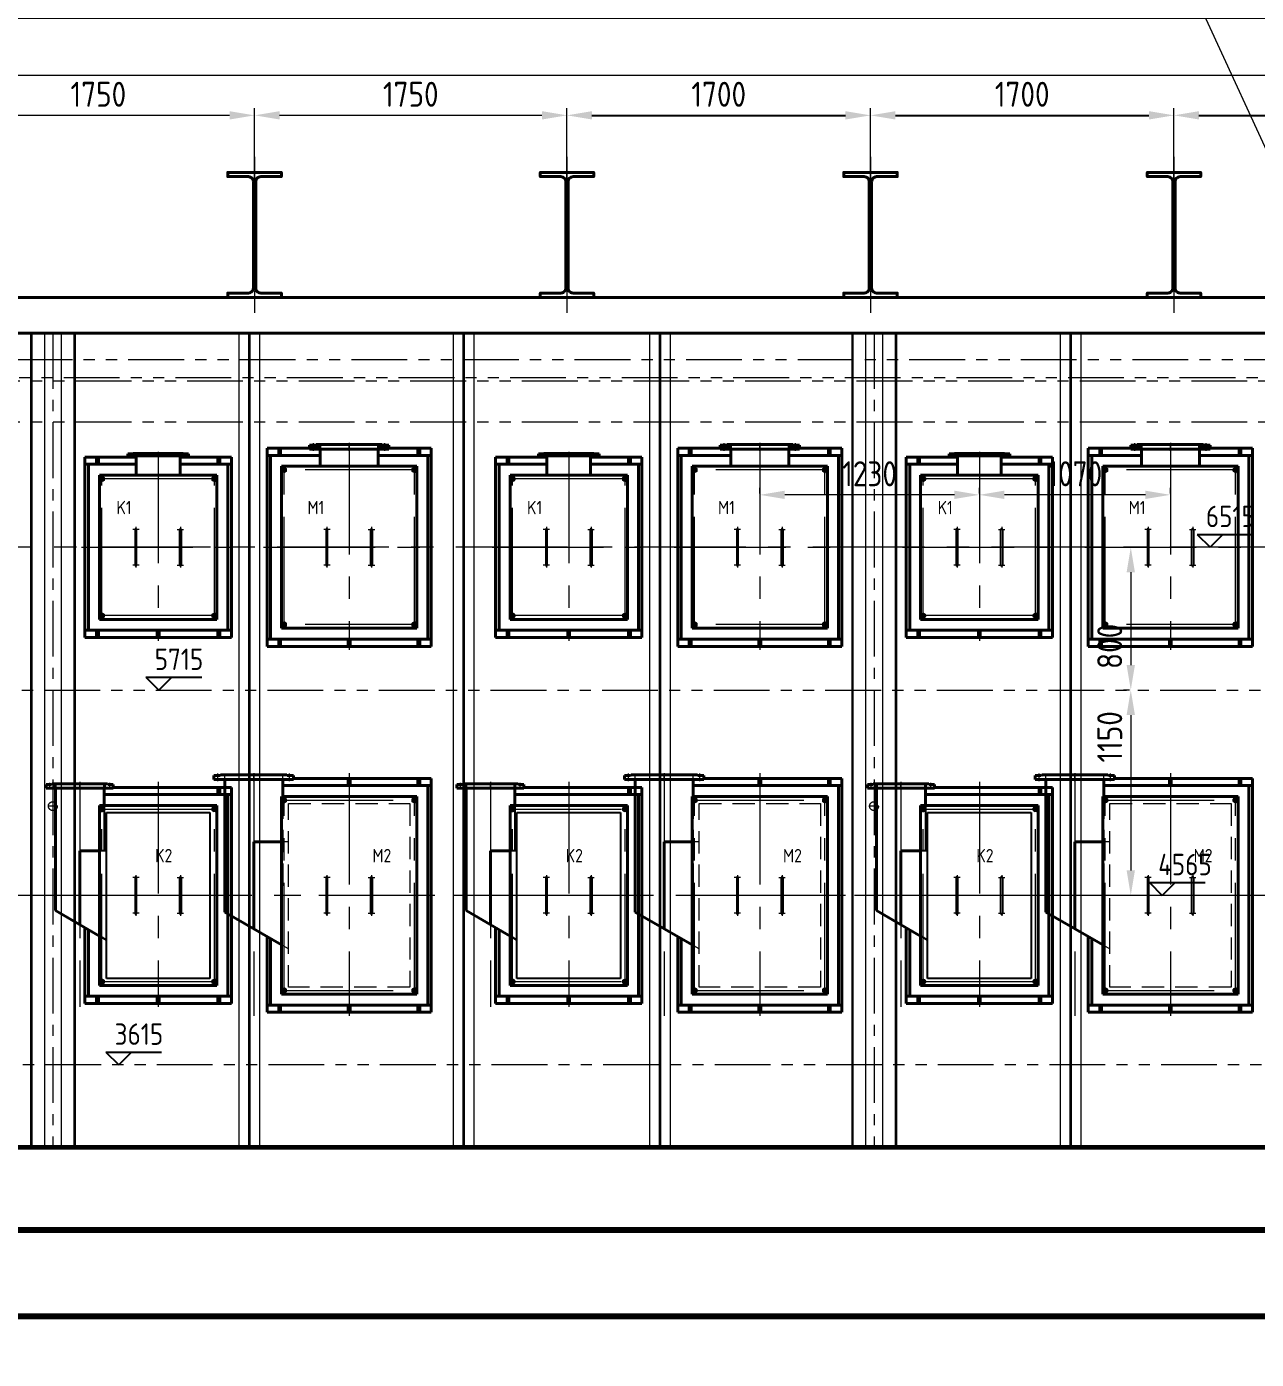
# Model space of a CAD drawing. Header units: millimetres. Extents: x 52110 to 400893, y -153728 to 31997.
# Drawn here: x 181498 to 188386, y -146930 to -139464 of the extents above; entities that cross this region are included whole.
import ezdxf

# ---------------------------------------------------------------- set-up
doc = ezdxf.new("R2010")
doc.units = ezdxf.units.MM
doc.header["$LTSCALE"] = 500
for name, pattern in [('CENTER', [2, 1.25, -0.25, 0.25, -0.25]), ('DASHED2', [0.375, 0.25, -0.125]), ('DASHEDX2', [38.1, 25.4, -12.7]), ('PHANTOM2', [1.25, 0.625, -0.125, 0.125, -0.125, 0.125, -0.125])]:
    doc.linetypes.add(name, pattern=pattern)
for name, color, linetype, lineweight in [('2D', 4, 'PHANTOM2', 20), ('BIAOZHU', 3, 'Continuous', 25), ('POU', 4, 'Continuous', 20), ('SHI', 7, 'Continuous', 40), ('SW', 8, 'Continuous', 20), ('WEN', 3, 'Continuous', 20), ('XU', 6, 'DASHED2', 20), ('ZHONG', 1, 'CENTER', 20), ('虚线', 3, 'DASHEDX2', 25)]:
    doc.layers.add(name, color=color, linetype=linetype, lineweight=lineweight)
doc.styles.add('GB', font='gbenor.shx', dxfattribs={"bigfont": 'gbcbig.shx'})
doc.dimstyles.new('ISO-25$0', dxfattribs={"dimscale": 40, "dimtxt": 3.5, "dimasz": 3.5, "dimexe": 1, "dimexo": 0.2, "dimgap": 1.2, "dimtad": 1, "dimtoh": 1, "dimdec": 1, "dimzin": 9, "dimdsep": 46, "dimtxsty": 'GB', "dimcen": 0, "dimclrd": 3, "dimclre": 3, "dimclrt": 256, "dimadec": 0, "dimazin": 2, "dimtfac": 1, "dimtdec": 1, "dimtix": 1, "dimtmove": 0, "dimatfit": 3, "dimldrblk": 'DOTSMALL', "dimfxl": 0, "dimlwd": -1, "dimlwe": 20, "dimarcsym": 0})
pattern_1 = [(45, (-1333.1662, -1494.125), (-2.245064, 2.245064), [])]
pattern_2 = [(45, (-4144.3455, -3566.1863), (-2.245064, 2.245064), [])]

# ---------------------------------------------------------------- blocks, each defined once
blk = doc.blocks.new('*D366')
at = {"layer": 'BIAOZHU', "color": 3, "linetype": 'ByBlock', "lineweight": 20}
for p, q in [((187924.5, -140385.3), (187924.5, -139921.3)), ((189624.5, -140535.3), (189624.5, -139921.3))]:
    blk.add_line(p, q, dxfattribs=at)
at = {"layer": 'BIAOZHU', "color": 3, "linetype": 'ByBlock'}
blk.add_line((188064.5, -139961.3), (189484.5, -139961.3), dxfattribs=at)
at = {"layer": 'BIAOZHU', "color": 3}
for points in [[(188064.5, -139938), (188064.5, -139984.6), (187924.5, -139961.3)], [(189484.5, -139938), (189484.5, -139984.6), (189624.5, -139961.3)]]:
    blk.add_solid(points, dxfattribs=at)
at = {"layer": 'Defpoints', "color": 0}
for p in [(189624.5, -139961.3), (187924.5, -140393.3), (189624.5, -140543.3)]:
    blk.add_point(p, dxfattribs=at)
at = {"layer": 'BIAOZHU', "insert": (188774.5, -139843.3), "char_height": 140, "attachment_point": 5, "style": 'GB'}
blk.add_mtext('1700', dxfattribs=at)
blk = doc.blocks.new('_DotSmall')
at = {"color": 0, "linetype": 'ByBlock', "const_width": 0.5}
blk.add_lwpolyline([(-0.0625, 0, 1), (0.0625, 0, 1)], format="xyb", close=True, dxfattribs=at)
blk = doc.blocks.new('dl')
at = {"layer": 'SHI'}
blk.add_lwpolyline([(168935.8, 74025.5), (169085.8, 74025.5), (169085.8, 74049.5), (168970.3, 74049.5, -0.414214), (168942.3, 74077.5), (168942.3, 74673.5, -0.414214), (168970.3, 74701.5), (169085.8, 74701.5), (169085.8, 74725.5), (168935.8, 74725.5), (168785.8, 74725.5), (168785.8, 74701.5), (168901.3, 74701.5, -0.414214), (168929.3, 74673.5), (168929.3, 74077.5, -0.414214), (168901.3, 74049.5), (168785.8, 74049.5), (168785.8, 74025.5)], format="xyb", close=True, dxfattribs=at)
at = {"layer": 'ZHONG'}
blk.add_line((168935.8, 74813), (168935.8, 73934.6), dxfattribs=at)
blk = doc.blocks.new('*D370')
at = {"layer": 'BIAOZHU', "color": 3, "linetype": 'ByBlock', "lineweight": 20}
for p, q in [((186224.5, -140385.3), (186224.5, -139921.3)), ((187924.5, -140535.3), (187924.5, -139921.3))]:
    blk.add_line(p, q, dxfattribs=at)
at = {"layer": 'BIAOZHU', "color": 3, "linetype": 'ByBlock'}
blk.add_line((186364.5, -139961.3), (187784.5, -139961.3), dxfattribs=at)
at = {"layer": 'BIAOZHU', "color": 3}
for points in [[(186364.5, -139938), (186364.5, -139984.6), (186224.5, -139961.3)], [(187784.5, -139938), (187784.5, -139984.6), (187924.5, -139961.3)]]:
    blk.add_solid(points, dxfattribs=at)
at = {"layer": 'Defpoints', "color": 0}
for p in [(187924.5, -139961.3), (186224.5, -140393.3), (187924.5, -140543.3)]:
    blk.add_point(p, dxfattribs=at)
at = {"layer": 'BIAOZHU', "insert": (187074.5, -139843.3), "char_height": 140, "attachment_point": 5, "style": 'GB'}
blk.add_mtext('1700', dxfattribs=at)
blk = doc.blocks.new('*D371')
at = {"layer": 'BIAOZHU', "color": 3, "linetype": 'ByBlock', "lineweight": 20}
for p, q in [((184524.5, -140385.3), (184524.5, -139921.3)), ((186224.5, -140535.3), (186224.5, -139921.3))]:
    blk.add_line(p, q, dxfattribs=at)
at = {"layer": 'BIAOZHU', "color": 3, "linetype": 'ByBlock'}
blk.add_line((184664.5, -139961.3), (186084.5, -139961.3), dxfattribs=at)
at = {"layer": 'BIAOZHU', "color": 3}
for points in [[(184664.5, -139938), (184664.5, -139984.6), (184524.5, -139961.3)], [(186084.5, -139938), (186084.5, -139984.6), (186224.5, -139961.3)]]:
    blk.add_solid(points, dxfattribs=at)
at = {"layer": 'Defpoints', "color": 0}
for p in [(186224.5, -139961.3), (184524.5, -140393.3), (186224.5, -140543.3)]:
    blk.add_point(p, dxfattribs=at)
at = {"layer": 'BIAOZHU', "insert": (185374.5, -139843.3), "char_height": 140, "attachment_point": 5, "style": 'GB'}
blk.add_mtext('1700', dxfattribs=at)
blk = doc.blocks.new('*D372')
at = {"layer": 'Defpoints', "color": 0}
for p in [(182774.5, -139961.3), (182774.5, -140480.8), (184524.5, -140480.8)]:
    blk.add_point(p, dxfattribs=at)
at = {"layer": 'WEN', "color": 3, "linetype": 'ByBlock', "lineweight": 20}
for p, q in [((182774.5, -140472.8), (182774.5, -139921.3)), ((184524.5, -140472.8), (184524.5, -139921.3))]:
    blk.add_line(p, q, dxfattribs=at)
at = {"layer": 'WEN', "color": 3, "linetype": 'ByBlock'}
blk.add_line((184384.5, -139961.3), (182914.5, -139961.3), dxfattribs=at)
at = {"layer": 'WEN', "color": 3}
for points in [[(182914.5, -139938), (182914.5, -139984.6), (182774.5, -139961.3)], [(184384.5, -139938), (184384.5, -139984.6), (184524.5, -139961.3)]]:
    blk.add_solid(points, dxfattribs=at)
at = {"layer": 'WEN', "insert": (183649.5, -139843.3), "char_height": 140, "attachment_point": 5, "style": 'GB'}
blk.add_mtext('1750', dxfattribs=at)
blk = doc.blocks.new('*D373')
at = {"layer": 'Defpoints', "color": 0}
for p in [(181024.5, -139961.3), (181024.5, -140480.8), (182774.5, -140480.8)]:
    blk.add_point(p, dxfattribs=at)
at = {"layer": 'WEN', "color": 3, "linetype": 'ByBlock', "lineweight": 20}
for p, q in [((181024.5, -140472.8), (181024.5, -139921.3)), ((182774.5, -140472.8), (182774.5, -139921.3))]:
    blk.add_line(p, q, dxfattribs=at)
at = {"layer": 'WEN', "color": 3, "linetype": 'ByBlock'}
blk.add_line((182634.5, -139961.3), (181164.5, -139961.3), dxfattribs=at)
at = {"layer": 'WEN', "color": 3}
for points in [[(181164.5, -139938), (181164.5, -139984.6), (181024.5, -139961.3)], [(182634.5, -139938), (182634.5, -139984.6), (182774.5, -139961.3)]]:
    blk.add_solid(points, dxfattribs=at)
at = {"layer": 'WEN', "insert": (181899.5, -139843.3), "char_height": 140, "attachment_point": 5, "style": 'GB'}
blk.add_mtext('1750', dxfattribs=at)
blk = doc.blocks.new('*D381')
at = {"layer": 'Defpoints', "color": 0}
for p in [(189879.5, -139416.5), (189879.5, -139970), (168399.5, -141430.8)]:
    blk.add_point(p, dxfattribs=at)
at = {"layer": 'WEN', "color": 3, "linetype": 'ByBlock', "lineweight": 20}
for p, q in [((168399.5, -141422.8), (168399.5, -139376.5)), ((189879.5, -139962), (189879.5, -139376.5))]:
    blk.add_line(p, q, dxfattribs=at)
at = {"layer": 'WEN', "color": 3, "linetype": 'ByBlock'}
blk.add_line((168539.5, -139416.5), (189739.5, -139416.5), dxfattribs=at)
at = {"layer": 'WEN', "color": 3}
for points in [[(168539.5, -139393.2), (168539.5, -139439.9), (168399.5, -139416.5)], [(189739.5, -139393.2), (189739.5, -139439.9), (189879.5, -139416.5)]]:
    blk.add_solid(points, dxfattribs=at)
at = {"layer": 'WEN', "insert": (179139.5, -139293.9), "char_height": 140, "attachment_point": 5, "style": 'GB'}
blk.add_mtext('21480（砌体尺寸）', dxfattribs=at)
blk = doc.blocks.new('*D383')
at = {"layer": 'Defpoints', "color": 0}
for p in [(189124.5, -139735.6), (189124.5, -139735.6), (169044.5, -140045.6)]:
    blk.add_point(p, dxfattribs=at)
at = {"layer": 'WEN', "color": 3, "linetype": 'ByBlock', "lineweight": 20}
for p, q in [((169044.5, -140037.6), (169044.5, -139695.6)), ((189124.5, -139727.6), (189124.5, -139695.6))]:
    blk.add_line(p, q, dxfattribs=at)
at = {"layer": 'WEN', "color": 3, "linetype": 'ByBlock'}
blk.add_line((169184.5, -139735.6), (188984.5, -139735.6), dxfattribs=at)
at = {"layer": 'WEN', "color": 3}
for points in [[(169184.5, -139712.3), (169184.5, -139759), (169044.5, -139735.6)], [(188984.5, -139712.3), (188984.5, -139759), (189124.5, -139735.6)]]:
    blk.add_solid(points, dxfattribs=at)
at = {"layer": 'WEN', "insert": (179084.5, -139610.7), "char_height": 140, "attachment_point": 5, "style": 'GB'}
blk.add_mtext('20080(炉子有效长度）', dxfattribs=at)
blk = doc.blocks.new('正标高')
at = {"layer": 'BIAOZHU'}
for p, q in [((-2.4, 2.4), (8, 2.4)), ((-2.4, 2.4), (0, 0)), ((2.4, 2.4), (0, 0))]:
    blk.add_line(p, q, dxfattribs=at)
at = {"layer": 'BIAOZHU', "style": 'GB'}
blk.add_attdef('1000', (-0.7624, 3.76), '', height=4, dxfattribs=at)
at = {"layer": 'BIAOZHU', "style": 'GB', "flags": 10}
blk.add_attdef('+', (-3.12, 3.76), '', height=4, dxfattribs=at)
blk = doc.blocks.new('A$C7B3D596B')
at = {"layer": 'WEN'}
for p, q in [((0, 4556), (0, 0)), ((0, 4556), (116, 4556)), ((54, 4556), (54, 0)), ((62, 4556), (62, 0)), ((116, 4556), (116, 0)), ((0, 0), (116, 0))]:
    blk.add_line(p, q, dxfattribs=at)
at = {"layer": 'ZHONG', "color": 1}
blk.add_line((58, 4556), (58, 0), dxfattribs=at)
blk = doc.blocks.new('A$C2D085787')
at = {"layer": 'SHI'}
for p, q in [((-196.5, 1224.9), (-196.5, 1245.9)), ((-167, 1245.9), (-196.5, 1245.9)), ((178.5, 1224.9), (-196.5, 1224.9)), ((-164, 1248.9), (-167, 1245.9)), ((146, 1248.9), (-164, 1248.9)), ((-146.5, 1224.9), (-146.5, 1248.9)), ((-145.5, 1224.9), (-145.5, 538.8)), ((127.5, 1224.9), (127.5, 1127.9)), ((128.5, 1224.9), (128.5, 1248.9)), ((146, 1248.9), (149, 1245.9)), ((178.5, 1245.9), (149, 1245.9)), ((178.5, 1224.9), (178.5, 1245.9)), ((178.5, 1228.9), (430, 1228.9)), ((430, 1228.9), (840, 1228.9)), ((765, 1228.9), (765, 1188.9)), ((765, 1228.9), (775, 1228.9)), ((765, 1198.9), (775, 1198.9)), ((775, 1228.9), (775, 1188.9)), ((840, 18.9), (840, 1228.9)), ((101, 1127.9), (101, 119.9)), ((101, 1127.9), (759, 1127.9)), ((430, 1188.9), (127.5, 1188.9)), ((840, 1188.9), (430, 1188.9)), ((759, 1127.9), (759, 119.9)), ((820, 58.9), (820, 1188.9)), ((101, 873.9), (-9, 873.9)), ((-9, 873.9), (-9, 459.9)), ((101, 396.4), (-145.5, 538.8)), ((20, 18.9), (20, 443.2)), ((40, 58.9), (40, 431.7)), ((101, 119.9), (759, 119.9)), ((840, 58.9), (20, 58.9)), ((20, 18.9), (840, 18.9)), ((85, 18.9), (85, 58.9)), ((95, 48.9), (85, 48.9)), ((95, 18.9), (85, 18.9)), ((95, 18.9), (95, 58.9)), ((425, 18.9), (425, 58.9)), ((425, 48.9), (435, 48.9)), ((425, 18.9), (435, 18.9)), ((435, 18.9), (435, 58.9)), ((765, 18.9), (765, 58.9)), ((765, 48.9), (775, 48.9)), ((765, 18.9), (775, 18.9)), ((775, 18.9), (775, 58.9))]:
    blk.add_line(p, q, dxfattribs=at)
for points in [[(106, 1112.1), (115, 1117.3), (124, 1112.1), (124, 1101.7), (115, 1096.5), (106, 1101.7)], [(106, 135.7), (115, 130.5), (124, 135.7), (124, 146.1), (115, 151.3), (106, 146.1)], [(754, 135.7), (745, 130.5), (736, 135.7), (736, 146.1), (745, 151.3), (754, 146.1)]]:
    blk.add_lwpolyline(points, close=True, dxfattribs=at)
for points in [[(745, 1117.3), (736, 1112.1), (736, 1101.7), (745, 1096.5)], [(745, 1117.3), (754, 1112.1), (754, 1101.7), (745, 1096.5)]]:
    blk.add_lwpolyline(points, dxfattribs=at)
for centre in [(115, 1106.9), (745, 1106.9), (115, 140.9), (745, 140.9)]:
    blk.add_circle(centre, 9, dxfattribs=at)
at = {"layer": 'SW'}
for p, q in [((299, 723.9), (299, 523.9)), ((311, 523.9), (311, 723.9)), ((549, 523.9), (549, 723.9)), ((561, 723.9), (561, 523.9))]:
    blk.add_line(p, q, dxfattribs=at)
for centre, start, end in [((305, 723.9), 0, 180), ((555, 723.9), 0, 180), ((305, 523.9), 180, 0), ((555, 523.9), 180, 0)]:
    blk.add_arc(centre, 6, start, end, dxfattribs=at)
at = {"layer": 'ZHONG'}
for p, q in [((-176.5, 1218.5), (-176.5, 1255.1)), ((-9, 1259.3), (-9, 0)), ((-9, 1218.5), (-9, 1255.1)), ((158.5, 1218.5), (158.5, 1255.1)), ((430, 1259.3), (430, 0)), ((115, 119.9), (115, 1127.9)), ((115, 1091.7), (115, 1127.4)), ((745, 119.9), (745, 1127.9)), ((745, 1091.7), (745, 1127.4)), ((101, 1106.9), (745, 1106.9)), ((322.8, 723.9), (287.2, 723.9)), ((305, 737.9), (305, 510)), ((537.2, 723.9), (572.8, 723.9)), ((555, 737.9), (555, 510)), ((428.6, 623.9), (-145.5, 623.9)), ((860, 623.9), (14.7, 623.9)), ((322.8, 523.9), (287.2, 523.9)), ((537.2, 523.9), (572.8, 523.9)), ((115, 156.2), (115, 120.4)), ((745, 156.2), (745, 120.4)), ((101, 140.9), (745, 140.9))]:
    blk.add_line(p, q, dxfattribs=at)
at = {"layer": '虚线'}
for p, q in [((127.5, 1122.8), (127.5, 873.9)), ((140, 873.9), (104.7, 873.9)), ((140, 373.9), (106.5, 393.3))]:
    blk.add_line(p, q, dxfattribs=at)
blk.add_lwpolyline([(140, 158.9), (140, 1088.9), (720, 1088.9), (720, 158.9)], close=True, dxfattribs=at)
at = {"layer": 'BIAOZHU', "style": 'GB'}
blk.add_text('K2', height=75, dxfattribs=at).set_placement((413.1, 809))
blk = doc.blocks.new('A$C16F912A5')
at = {"layer": 'SHI'}
for p, q in [((-277.5, 1322.9), (-277.5, 1345.9)), ((-243.5, 1345.9), (-277.5, 1345.9)), ((-240.5, 1348.9), (-243.5, 1345.9)), ((130.5, 1348.9), (-240.5, 1348.9)), ((130.5, 1348.9), (133.5, 1345.9)), ((167.5, 1345.9), (133.5, 1345.9)), ((167.5, 1322.9), (167.5, 1345.9)), ((167.5, 1322.9), (-277.5, 1322.9)), ((-217.5, 1322.9), (-217.5, 580.3)), ((107.5, 1322.9), (107.5, 1227.9)), ((480, 1288.9), (107.5, 1288.9)), ((167.5, 1328.9), (480, 1328.9)), ((475, 1328.9), (475, 1288.9)), ((475, 1328.9), (485, 1328.9)), ((475, 1298.9), (485, 1298.9)), ((480, 1328.9), (940, 1328.9)), ((940, 1288.9), (480, 1288.9)), ((485, 1328.9), (485, 1288.9)), ((865, 1328.9), (865, 1288.9)), ((865, 1328.9), (875, 1328.9)), ((865, 1298.9), (875, 1298.9)), ((875, 1328.9), (875, 1288.9)), ((920, 58.9), (920, 1288.9)), ((940, 18.9), (940, 1328.9)), ((101, 1227.9), (101, 119.9)), ((101, 1227.9), (859, 1227.9)), ((859, 1227.9), (859, 119.9)), ((107.5, 973.9), (-55, 973.9)), ((-55, 973.9), (-55, 486.5)), ((101, 396.4), (-217.5, 580.3)), ((20, 18.9), (20, 443.2)), ((40, 58.9), (40, 431.7)), ((101, 119.9), (859, 119.9)), ((940, 58.9), (20, 58.9)), ((20, 18.9), (940, 18.9)), ((85, 18.9), (85, 58.9)), ((95, 48.9), (85, 48.9)), ((95, 18.9), (85, 18.9)), ((95, 18.9), (95, 58.9)), ((475, 18.9), (475, 58.9)), ((475, 48.9), (485, 48.9)), ((475, 18.9), (485, 18.9)), ((485, 18.9), (485, 58.9)), ((865, 18.9), (865, 58.9)), ((865, 48.9), (875, 48.9)), ((865, 18.9), (875, 18.9)), ((875, 18.9), (875, 58.9))]:
    blk.add_line(p, q, dxfattribs=at)
for points in [[(106, 1212.1), (115, 1217.3), (124, 1212.1), (124, 1201.7), (115, 1196.5), (106, 1201.7)], [(106, 135.7), (115, 130.5), (124, 135.7), (124, 146.1), (115, 151.3), (106, 146.1)], [(854, 135.7), (845, 130.5), (836, 135.7), (836, 146.1), (845, 151.3), (854, 146.1)]]:
    blk.add_lwpolyline(points, close=True, dxfattribs=at)
for points in [[(845, 1217.3), (836, 1212.1), (836, 1201.7), (845, 1196.5)], [(845, 1217.3), (854, 1212.1), (854, 1201.7), (845, 1196.5)]]:
    blk.add_lwpolyline(points, dxfattribs=at)
for centre in [(115, 1206.9), (845, 1206.9), (115, 140.9), (845, 140.9)]:
    blk.add_circle(centre, 9, dxfattribs=at)
at = {"layer": 'SW'}
for p, q in [((349, 773.9), (349, 573.9)), ((361, 573.9), (361, 773.9)), ((599, 573.9), (599, 773.9)), ((611, 773.9), (611, 573.9))]:
    blk.add_line(p, q, dxfattribs=at)
for centre, start, end in [((355, 773.9), 0, 180), ((605, 773.9), 0, 180), ((355, 573.9), 180, 0), ((605, 573.9), 180, 0)]:
    blk.add_arc(centre, 6, start, end, dxfattribs=at)
at = {"layer": 'XU'}
for p, q in [((107.5, 1227.9), (107.5, 673.9)), ((140, 973.9), (109.8, 973.9)), ((140, 373.9), (109.9, 391.3))]:
    blk.add_line(p, q, dxfattribs=at)
blk.add_lwpolyline([(140, 158.9), (140, 1188.9), (820, 1188.9), (820, 158.9)], close=True, dxfattribs=at)
at = {"layer": 'ZHONG'}
for p, q in [((-255, 1314.4), (-255, 1356.4)), ((-217.5, 1314.4), (-217.5, 1356.4)), ((-55, 1359.3), (-55, 0)), ((-55, 1314.4), (-55, 1356.4)), ((107.5, 1314.4), (107.5, 1356.4)), ((145, 1314.4), (145, 1356.4)), ((480, 1359.3), (480, 0)), ((101, 1206.9), (845, 1206.9)), ((115, 119.9), (115, 1227.9)), ((115, 1191.7), (115, 1227.4)), ((845, 119.9), (845, 1227.9)), ((845, 1191.7), (845, 1227.4)), ((372.8, 773.9), (337.2, 773.9)), ((355, 787.9), (355, 560)), ((587.2, 773.9), (622.8, 773.9)), ((605, 787.9), (605, 560)), ((960, 673.9), (14.7, 673.9)), ((372.8, 573.9), (337.2, 573.9)), ((587.2, 573.9), (622.8, 573.9)), ((115, 156.2), (115, 120.4)), ((845, 156.2), (845, 120.4)), ((101, 140.9), (845, 140.9))]:
    blk.add_line(p, q, dxfattribs=at)
at = {"layer": 'BIAOZHU', "style": 'GB'}
blk.add_text('M2', height=75, dxfattribs=at).set_placement((610.1, 859))
blk = doc.blocks.new('A$C704930C1')
at = {"layer": 'POU'}
h = blk.add_hatch(dxfattribs=at)
h.set_pattern_fill('ANSI31', color=256, style=0)
h.set_pattern_definition(pattern_1)
h.paths.add_polyline_path([(8.5, 15.2), (0, 15.2), (0, 5.2), (8.5, 5.2)])
h.paths.add_polyline_path([(46.5, 5.2), (46.5, 17.2), (30, 17.2), (28, 15.2), (26.5, 15.2), (26.5, 5.2)])
h = blk.add_hatch(dxfattribs=at)
h.set_pattern_fill('ANSI31', color=256, style=0)
h.set_pattern_definition(pattern_1)
h.paths.add_polyline_path([(313.5, 15.2), (312, 15.2), (310, 17.2), (293.5, 17.2), (293.5, 5.2), (313.5, 5.2)])
h.paths.add_polyline_path([(340, 15.2), (331.5, 15.2), (331.5, 5.2), (340, 5.2)])
at = {"layer": 'SHI'}
for p, q in [((0, 15.2), (28, 15.2)), ((0, 5.2), (0, 15.2)), ((0, 5.2), (340, 5.2)), ((8.5, 5.2), (8.5, 15.2)), ((26.5, 5.2), (26.5, 15.2)), ((30, 17.2), (28, 15.2)), ((30, 17.2), (310, 17.2)), ((46.5, 5.2), (46.5, 17.2)), ((293.5, 5.2), (293.5, 17.2)), ((310, 17.2), (312, 15.2)), ((312, 15.2), (340, 15.2)), ((313.5, 5.2), (313.5, 15.2)), ((331.5, 5.2), (331.5, 15.2)), ((340, 5.2), (340, 15.2))]:
    blk.add_line(p, q, dxfattribs=at)
at = {"layer": 'ZHONG'}
for p, q in [((17.5, 0), (17.5, 21.1)), ((170, 0), (170, 21.1)), ((322.5, 0), (322.5, 21.1))]:
    blk.add_line(p, q, dxfattribs=at)
blk = doc.blocks.new('A$C7B05743A')
at = {"layer": 'SHI'}
for p, q in [((307.5, 1028.9), (20, 1028.9)), ((20, 18.9), (20, 1028.9)), ((20, 988.9), (307.5, 988.9)), ((40, 58.9), (40, 988.9)), ((85, 1028.9), (85, 988.9)), ((95, 1028.9), (85, 1028.9)), ((95, 998.9), (85, 998.9)), ((95, 1028.9), (95, 988.9)), ((307.5, 927.9), (307.5, 1036.9)), ((552.5, 927.9), (552.5, 1036.9)), ((840, 1028.9), (552.5, 1028.9)), ((552.5, 988.9), (840, 988.9)), ((765, 1028.9), (775, 1028.9)), ((765, 1028.9), (765, 988.9)), ((765, 998.9), (775, 998.9)), ((775, 1028.9), (775, 988.9)), ((820, 58.9), (820, 988.9)), ((840, 18.9), (840, 1028.9)), ((759, 927.9), (101, 927.9)), ((101, 927.9), (101, 119.9)), ((759, 927.9), (759, 119.9)), ((759, 119.9), (101, 119.9)), ((20, 58.9), (840, 58.9)), ((840, 18.9), (20, 18.9)), ((85, 18.9), (85, 58.9)), ((95, 48.9), (85, 48.9)), ((95, 18.9), (85, 18.9)), ((95, 18.9), (95, 58.9)), ((425, 18.9), (425, 58.9)), ((435, 48.9), (425, 48.9)), ((435, 18.9), (425, 18.9)), ((435, 18.9), (435, 58.9)), ((765, 18.9), (765, 58.9)), ((765, 48.9), (775, 48.9)), ((765, 18.9), (775, 18.9)), ((775, 18.9), (775, 58.9))]:
    blk.add_line(p, q, dxfattribs=at)
for points in [[(115, 917.3), (106, 912.1), (106, 901.7), (115, 896.5)], [(115, 917.3), (124, 912.1), (124, 901.7), (115, 896.5)]]:
    blk.add_lwpolyline(points, dxfattribs=at)
for points in [[(754, 912.1), (745, 917.3), (736, 912.1), (736, 901.7), (745, 896.5), (754, 901.7)], [(106, 135.7), (115, 130.5), (124, 135.7), (124, 146.1), (115, 151.3), (106, 146.1)], [(754, 135.7), (745, 130.5), (736, 135.7), (736, 146.1), (745, 151.3), (754, 146.1)]]:
    blk.add_lwpolyline(points, close=True, dxfattribs=at)
for centre in [(115, 906.9), (745, 906.9), (115, 140.9), (745, 140.9)]:
    blk.add_circle(centre, 9, dxfattribs=at)
at = {"layer": 'SW'}
for p, q in [((299, 623.9), (299, 423.9)), ((311, 423.9), (311, 623.9)), ((549, 423.9), (549, 623.9)), ((561, 623.9), (561, 423.9))]:
    blk.add_line(p, q, dxfattribs=at)
for centre, start, end in [((305, 623.9), 0, 180), ((555, 623.9), 0, 180), ((305, 423.9), 180, 0), ((555, 423.9), 180, 0)]:
    blk.add_arc(centre, 6, start, end, dxfattribs=at)
at = {"layer": 'ZHONG'}
for p, q in [((430, 1059.3), (430, 0)), ((115, 119.9), (115, 927.9)), ((115, 891.7), (115, 927.4)), ((759, 906.9), (115, 906.9)), ((745, 119.9), (745, 927.9)), ((745, 891.7), (745, 927.4)), ((322.8, 623.9), (287.2, 623.9)), ((305, 637.9), (305, 410)), ((537.2, 623.9), (572.8, 623.9)), ((555, 637.9), (555, 410)), ((0, 523.9), (845.3, 523.9)), ((322.8, 423.9), (287.2, 423.9)), ((537.2, 423.9), (572.8, 423.9)), ((115, 156.2), (115, 120.4)), ((745, 156.2), (745, 120.4)), ((759, 140.9), (115, 140.9))]:
    blk.add_line(p, q, dxfattribs=at)
at = {"layer": 'WEN'}
blk.add_blockref('A$C704930C1', (260, 1031.7), dxfattribs=at)
at = {"layer": 'BIAOZHU', "style": 'GB'}
blk.add_text('K1', height=75, dxfattribs=at).set_placement((196.2, 709))
blk = doc.blocks.new('A$C688D03D0')
at = {"layer": 'POU'}
h = blk.add_hatch(dxfattribs=at)
h.set_pattern_fill('ANSI31', color=256, style=0)
h.set_pattern_definition(pattern_2)
h.paths.add_polyline_path([(58.5, 34.5), (37, 34.5), (34, 31.5), (33.5, 31.5), (33.5, 8.5), (58.5, 8.5)])
h.paths.add_polyline_path([(0, 8.5), (11.5, 8.5), (11.5, 31.5), (0, 31.5)])
h = blk.add_hatch(dxfattribs=at)
h.set_pattern_fill('ANSI31', color=256, style=0)
h.set_pattern_definition(pattern_2)
h.paths.add_polyline_path([(433.5, 8.5), (445, 8.5), (445, 31.5), (433.5, 31.5)])
h.paths.add_polyline_path([(411.5, 8.5), (411.5, 31.5), (411, 31.5), (408, 34.5), (386.5, 34.5), (386.5, 8.5)])
at = {"layer": 'SHI'}
for p, q in [((0, 31.5), (34, 31.5)), ((0, 8.5), (0, 31.5)), ((0, 8.5), (445, 8.5)), ((11.5, 8.5), (11.5, 31.5)), ((33.5, 8.5), (33.5, 31.5)), ((37, 34.5), (34, 31.5)), ((37, 34.5), (408, 34.5)), ((58.5, 8.5), (58.5, 34.5)), ((386.5, 8.5), (386.5, 34.5)), ((408, 34.5), (411, 31.5)), ((411, 31.5), (445, 31.5)), ((411.5, 8.5), (411.5, 31.5)), ((433.5, 8.5), (433.5, 31.5)), ((445, 8.5), (445, 31.5))]:
    blk.add_line(p, q, dxfattribs=at)
at = {"layer": 'ZHONG'}
for p, q in [((22.5, 0), (22.5, 42)), ((222.5, 0), (222.5, 42)), ((422.5, 0), (422.5, 42))]:
    blk.add_line(p, q, dxfattribs=at)
blk = doc.blocks.new('A$C7C540FFD')
at = {"layer": 'SHI'}
for p, q in [((257.5, 1128.9), (20, 1128.9)), ((20, 18.9), (20, 1128.9)), ((85, 1128.9), (85, 1088.9)), ((95, 1128.9), (85, 1128.9)), ((95, 1128.9), (95, 1088.9)), ((282.5, 1122.9), (677.5, 1122.9)), ((317.5, 1122.9), (317.5, 1027.9)), ((642.5, 1122.9), (642.5, 1027.9)), ((940, 1128.9), (702.5, 1128.9)), ((865, 1128.9), (875, 1128.9)), ((865, 1128.9), (865, 1088.9)), ((875, 1128.9), (875, 1088.9)), ((940, 18.9), (940, 1128.9)), ((20, 1088.9), (317.5, 1088.9)), ((40, 58.9), (40, 1088.9)), ((95, 1098.9), (85, 1098.9)), ((642.5, 1088.9), (940, 1088.9)), ((865, 1098.9), (875, 1098.9)), ((920, 58.9), (920, 1088.9)), ((859, 1027.9), (101, 1027.9)), ((101, 1027.9), (101, 119.9)), ((859, 1027.9), (859, 119.9)), ((859, 119.9), (101, 119.9)), ((20, 58.9), (940, 58.9)), ((940, 18.9), (20, 18.9)), ((85, 18.9), (85, 58.9)), ((95, 48.9), (85, 48.9)), ((95, 18.9), (85, 18.9)), ((95, 18.9), (95, 58.9)), ((475, 18.9), (475, 58.9)), ((485, 48.9), (475, 48.9)), ((485, 18.9), (475, 18.9)), ((485, 18.9), (485, 58.9)), ((865, 18.9), (865, 58.9)), ((865, 48.9), (875, 48.9)), ((865, 18.9), (875, 18.9)), ((875, 18.9), (875, 58.9))]:
    blk.add_line(p, q, dxfattribs=at)
for points in [[(115, 1017.3), (106, 1012.1), (106, 1001.7), (115, 996.5)], [(115, 1017.3), (124, 1012.1), (124, 1001.7), (115, 996.5)]]:
    blk.add_lwpolyline(points, dxfattribs=at)
for points in [[(854, 1012.1), (845, 1017.3), (836, 1012.1), (836, 1001.7), (845, 996.5), (854, 1001.7)], [(106, 135.7), (115, 130.5), (124, 135.7), (124, 146.1), (115, 151.3), (106, 146.1)], [(854, 135.7), (845, 130.5), (836, 135.7), (836, 146.1), (845, 151.3), (854, 146.1)]]:
    blk.add_lwpolyline(points, close=True, dxfattribs=at)
for centre in [(115, 1006.9), (845, 1006.9), (115, 140.9), (845, 140.9)]:
    blk.add_circle(centre, 9, dxfattribs=at)
at = {"layer": 'SW'}
for p, q in [((349, 673.9), (349, 473.9)), ((361, 473.9), (361, 673.9)), ((599, 473.9), (599, 673.9)), ((611, 673.9), (611, 473.9))]:
    blk.add_line(p, q, dxfattribs=at)
for centre, start, end in [((355, 673.9), 0, 180), ((605, 673.9), 0, 180), ((355, 473.9), 180, 0), ((605, 473.9), 180, 0)]:
    blk.add_arc(centre, 6, start, end, dxfattribs=at)
at = {"layer": 'ZHONG'}
for p, q in [((480, 1159.3), (480, 0)), ((115, 119.9), (115, 1027.9)), ((115, 991.7), (115, 1027.4)), ((859, 1006.9), (115, 1006.9)), ((845, 119.9), (845, 1027.9)), ((845, 991.7), (845, 1027.4)), ((372.8, 673.9), (337.2, 673.9)), ((355, 687.9), (355, 460)), ((587.2, 673.9), (622.8, 673.9)), ((605, 687.9), (605, 460)), ((0, 573.9), (945.3, 573.9)), ((372.8, 473.9), (337.2, 473.9)), ((587.2, 473.9), (622.8, 473.9)), ((115, 156.2), (115, 120.4)), ((845, 156.2), (845, 120.4)), ((859, 140.9), (115, 140.9))]:
    blk.add_line(p, q, dxfattribs=at)
at = {"layer": 'WEN'}
blk.add_blockref('A$C688D03D0', (257.5, 1114.4), dxfattribs=at)
at = {"layer": 'BIAOZHU', "style": 'GB'}
blk.add_text('M1', height=75, dxfattribs=at).set_placement((246.2, 759))
blk = doc.blocks.new('*D954')
at = {"layer": 'Defpoints', "color": 0}
for p in [(187682.7, -142380.8), (187682.7, -143180.8), (187682.7, -143180.8)]:
    blk.add_point(p, dxfattribs=at)
at = {"layer": 'WEN', "color": 3, "linetype": 'ByBlock', "lineweight": 20}
for p, q in [((187674.7, -142380.8), (187642.7, -142380.8)), ((187674.7, -143180.8), (187642.7, -143180.8))]:
    blk.add_line(p, q, dxfattribs=at)
at = {"layer": 'WEN', "color": 3, "linetype": 'ByBlock'}
blk.add_line((187682.7, -142520.8), (187682.7, -143040.8), dxfattribs=at)
at = {"layer": 'WEN', "color": 3}
for points in [[(187659.3, -142520.8), (187706, -142520.8), (187682.7, -142380.8)], [(187659.3, -143040.8), (187706, -143040.8), (187682.7, -143180.8)]]:
    blk.add_solid(points, dxfattribs=at)
at = {"layer": 'WEN', "insert": (187564.7, -142935.8), "char_height": 140, "attachment_point": 5, "rotation": 90, "style": 'GB'}
blk.add_mtext('800', dxfattribs=at)
blk = doc.blocks.new('*D955')
at = {"layer": 'Defpoints', "color": 0}
for p in [(187682.7, -143180.8), (187682.7, -144330.8), (187682.7, -144330.8)]:
    blk.add_point(p, dxfattribs=at)
at = {"layer": 'WEN', "color": 3, "linetype": 'ByBlock', "lineweight": 20}
for p, q in [((187674.7, -143180.8), (187642.7, -143180.8)), ((187674.7, -144330.8), (187642.7, -144330.8))]:
    blk.add_line(p, q, dxfattribs=at)
at = {"layer": 'WEN', "color": 3, "linetype": 'ByBlock'}
blk.add_line((187682.7, -143320.8), (187682.7, -144190.8), dxfattribs=at)
at = {"layer": 'WEN', "color": 3}
for points in [[(187659.3, -143320.8), (187706, -143320.8), (187682.7, -143180.8)], [(187659.3, -144190.8), (187706, -144190.8), (187682.7, -144330.8)]]:
    blk.add_solid(points, dxfattribs=at)
at = {"layer": 'WEN', "insert": (187564.7, -143442.7), "char_height": 140, "attachment_point": 5, "rotation": 90, "style": 'GB'}
blk.add_mtext('1150', dxfattribs=at)
blk = doc.blocks.new('A$C56D21C55')
at = {"layer": 'WEN'}
for p, q in [((0.000092, 4556), (0.000092, 0)), ((0.000092, 4556), (250.000092, 4556)), ((7.000092, 4556), (7.000092, 0)), ((78.000092, 4556), (78.000092, 0)), ((172.000092, 4556), (172.000092, 0)), ((243.000092, 4556), (243.000092, 0)), ((250.000092, 4556), (250.000092, 0)), ((0.000092, 0), (250.000092, 0))]:
    blk.add_line(p, q, dxfattribs=at)
at = {"layer": 'ZHONG', "color": 1, "ltscale": 0.5}
blk.add_line((125.000092, 4556), (125.000092, 0), dxfattribs=at)
blk = doc.blocks.new('A$C13DA2ECF')
at = {"layer": 'WEN'}
for p, q in [((0.000092, 4556), (0.000092, 0)), ((0.000092, 4556), (250.000092, 4556)), ((7.000092, 4556), (7.000092, 0)), ((78.000092, 4556), (78.000092, 0)), ((172.000092, 4556), (172.000092, 0)), ((243.000092, 4556), (243.000092, 0)), ((250.000092, 4556), (250.000092, 0)), ((0.000092, 0), (250.000092, 0))]:
    blk.add_line(p, q, dxfattribs=at)
at = {"layer": 'ZHONG', "color": 1, "ltscale": 0.5}
blk.add_line((125.000092, 4556), (125.000092, 0), dxfattribs=at)
blk = doc.blocks.new('*D1351')
at = {"layer": 'Defpoints', "color": 0}
for p in [(186834.5, -142087.1), (186834.5, -142087.1), (187904.5, -142087.1)]:
    blk.add_point(p, dxfattribs=at)
at = {"layer": 'WEN', "color": 3, "linetype": 'ByBlock', "lineweight": 20}
for p, q in [((186834.5, -142079.1), (186834.5, -142047.1)), ((187904.5, -142079.1), (187904.5, -142047.1))]:
    blk.add_line(p, q, dxfattribs=at)
at = {"layer": 'WEN', "color": 3}
blk.add_line((187764.5, -142087.1), (186974.5, -142087.1), dxfattribs=at)
for points in [[(186974.5, -142063.8), (186974.5, -142110.4), (186834.5, -142087.1)], [(187764.5, -142063.8), (187764.5, -142110.4), (187904.5, -142087.1)]]:
    blk.add_solid(points, dxfattribs=at)
at = {"layer": 'WEN', "insert": (187369.5, -141969.1), "char_height": 140, "attachment_point": 5, "style": 'GB'}
blk.add_mtext('1070', dxfattribs=at)
blk = doc.blocks.new('*D1352')
at = {"layer": 'Defpoints', "color": 0}
for p in [(185604.5, -142087.1), (185604.5, -142087.1), (186834.5, -142087.1)]:
    blk.add_point(p, dxfattribs=at)
at = {"layer": 'WEN', "color": 3, "linetype": 'ByBlock', "lineweight": 20}
for p, q in [((185604.5, -142079.1), (185604.5, -142047.1)), ((186834.5, -142079.1), (186834.5, -142047.1))]:
    blk.add_line(p, q, dxfattribs=at)
at = {"layer": 'WEN', "color": 3}
blk.add_line((186694.5, -142087.1), (185744.5, -142087.1), dxfattribs=at)
for points in [[(185744.5, -142063.8), (185744.5, -142110.4), (185604.5, -142087.1)], [(186694.5, -142063.8), (186694.5, -142110.4), (186834.5, -142087.1)]]:
    blk.add_solid(points, dxfattribs=at)
at = {"layer": 'WEN', "insert": (186219.5, -141969.1), "char_height": 140, "attachment_point": 5, "style": 'GB'}
blk.add_mtext('1230', dxfattribs=at)

msp = doc.modelspace()

# ---------------------------------------------------------------- linework, layer by layer
at = {"layer": '2D'}
for p, q in [((189879.50201, -141330.81033), (168689.50201, -141330.81033)), ((189518.50201, -141430.81033), (168393.50201, -141430.81033)), ((189584.50201, -141450.81033), (168689.50201, -141450.81033)), ((189584.50201, -141680.81033), (168689.50201, -141680.81033)), ((169096.50201, -143180.80368), (189124.4444, -143180.80368)), ((189414.50201, -145280.81033), (168863.50201, -145280.81033))]:
    msp.add_line(p, q, dxfattribs=at)
at = {"layer": 'SHI', "linetype": 'Continuous'}
for p, q in [((168143.50201, -140980.81033), (190208.50201, -140980.81033)), ((168143.50201, -141180.81033), (190208.50201, -141180.81033))]:
    msp.add_line(p, q, dxfattribs=at)
at = {"layer": 'SHI'}
for p, q in [((168143.50201, -145746.81731), (190624.70537, -145746.81731)), ((168399.5022, -145736.81033), (189884.50201, -145736.81033)), ((182314.50201, -145736.81033), (182314.50201, -145746.81731)), ((166294.50201, -146196.81731), (190774.50201, -146196.81731)), ((168665.91112, -146212.81731), (190774.50201, -146212.81731)), ((181555.50222, -146196.81731), (183981.50222, -146196.81731)), ((181555.50222, -146212.81731), (183981.50222, -146212.81731)), ((184317.50201, -146196.81731), (187633.50201, -146196.81731)), ((184317.50201, -146212.81731), (187633.50201, -146212.81731)), ((168272.59131, -146680.81731), (190774.50201, -146680.81731)), ((168260.36414, -146696.81731), (190774.50201, -146696.81731))]:
    msp.add_line(p, q, dxfattribs=at)
at = {"layer": 'WEN'}
for p, q in [((161021.21724, -80327.36544), (194661.21724, -153727.79607)), ((187286.50201, -141180.81033), (187286.50201, -145736.81033)), ((187340.50201, -141180.81033), (187340.50201, -145736.81033)), ((187348.50201, -141180.81033), (187348.50201, -145736.81033)), ((187402.50201, -141180.81033), (187402.50201, -145736.81033))]:
    msp.add_line(p, q, dxfattribs=at)
at = {"layer": 'XU'}
for centre in [(181644.50201, -143830.80368), (186244.50201, -143830.80368)]:
    msp.add_circle(centre, 25, dxfattribs=at)
at = {"layer": 'ZHONG', "color": 1}
for p, q in [((187344.50201, -141180.81033), (187344.50201, -145736.81033)), ((188526.85352, -142380.80368), (164734.12963, -142380.80368)), ((188759.82214, -144330.80368), (167077.98169, -144330.80368))]:
    msp.add_line(p, q, dxfattribs=at)
at = {"layer": 'ZHONG', "linetype": 'CENTER'}
for p, q in [((181672.00201, -143830.80368), (181617.00201, -143830.80368)), ((181644.50201, -143803.30368), (181644.50201, -143858.30368)), ((186272.00201, -143830.80368), (186217.00201, -143830.80368)), ((186244.50201, -143803.30368), (186244.50201, -143858.30368))]:
    msp.add_line(p, q, dxfattribs=at)

# ---------------------------------------------------------------- block references
at = {"layer": 'SHI'}
for p in [(13838.73611, -215006.27679), (15588.73611, -215006.27679), (17288.73611, -215006.27679), (18988.73611, -215006.27679)]:
    msp.add_blockref('dl', p, dxfattribs=at)
ref = msp.add_blockref('正标高', (188126.46985, -142380.80368), dxfattribs=dict(at, xscale=30, yscale=30, zscale=30))
ref.add_attrib('1000', '6515', (188103.59785, -142268.00368), dxfattribs={"layer": 'BIAOZHU', "height": 120, "style": 'GB'})
ref = msp.add_blockref('正标高', (182238.20994, -143180.80368), dxfattribs=dict(at, xscale=30, yscale=30, zscale=30))
ref.add_attrib('1000', '5715', (182215.33794, -143068.00368), dxfattribs={"layer": 'BIAOZHU', "height": 120, "style": 'GB'})
ref = msp.add_blockref('正标高', (187858.85275, -144330.80368), dxfattribs=dict(at, xscale=30, yscale=30, zscale=30))
ref.add_attrib('1000', '4565', (187835.98075, -144218.00368), dxfattribs={"layer": 'BIAOZHU', "height": 120, "style": 'GB'})
ref = msp.add_blockref('正标高', (182013.99784, -145280.81033), dxfattribs=dict(at, xscale=30, yscale=30, zscale=30))
ref.add_attrib('1000', '3615', (181991.12584, -145168.01033), dxfattribs={"layer": 'BIAOZHU', "height": 120, "style": 'GB'})
at = {"layer": 'WEN'}
for name, p in [('A$C13DA2ECF', (181519.50192, -145736.81033)), ('A$C7B3D596B', (182686.50221, -145736.81029)), ('A$C7B3D596B', (183886.50221, -145736.81029)), ('A$C7B3D596B', (184986.50221, -145736.81029)), ('A$C56D21C55', (186119.50192, -145736.81033)), ('A$C7C540FFD', (182824.50531, -142954.72477)), ('A$C7C540FFD', (185124.50531, -142954.72477)), ('A$C7C540FFD', (187424.50531, -142954.72477)), ('A$C7B05743A', (181804.50569, -142904.72468)), ('A$C7B05743A', (184104.50569, -142904.72468)), ('A$C7B05743A', (186404.50569, -142904.72468)), ('A$C2D085787', (181804.50549, -144954.72477)), ('A$C16F912A5', (182824.50511, -145004.72472)), ('A$C2D085787', (184104.50549, -144954.72477)), ('A$C16F912A5', (185124.50511, -145004.72472)), ('A$C2D085787', (186404.50549, -144954.72477)), ('A$C16F912A5', (187424.50511, -145004.72472))]:
    msp.add_blockref(name, p, dxfattribs=at)

# ---------------------------------------------------------------- dimensions: what is measured, and where the dimension line sits
at = {"layer": 'BIAOZHU'}
for base, p1, p2, picture, middle in [((186224.50201, -139961.31624), (184524.50201, -140393.31966), (186224.50201, -140543.31966), '*D371', (185374.50201, -139843.31624)), ((187924.50201, -139961.31624), (186224.50201, -140393.31966), (187924.50201, -140543.31966), '*D370', (187074.50201, -139843.31624)), ((189624.50201, -139961.31624), (187924.50201, -140393.31966), (189624.50201, -140543.31966), '*D366', (188774.50201, -139843.31624))]:
    dim = msp.add_linear_dim(base=base, p1=p1, p2=p2, dimstyle='ISO-25$0', override={"dimtmove": 1, "dimatfit": 0, "dimfxl": 1.25}, dxfattribs=at)
    dim.commit()
    dim.dimension.update_dxf_attribs({"geometry": picture, "text_midpoint": middle})
at = {"layer": 'WEN'}
for base, p1, p2, text, picture, middle in [((189879.50201, -139416.52192), (168399.50201, -141430.81033), (189879.50201, -139969.99959), '<>（砌体尺寸）', '*D381', (179139.50201, -139293.88957)), ((189124.50201, -139735.63211), (169044.50201, -140045.6324), (189124.50201, -139735.63211), '<>(炉子有效长度）', '*D383', (179084.50201, -139610.68358))]:
    dim = msp.add_linear_dim(base=base, p1=p1, p2=p2, text=text, dimstyle='ISO-25$0', override={"dimatfit": 0, "dimfxl": 1.8}, dxfattribs=at)
    dim.commit()
    dim.dimension.update_dxf_attribs({"geometry": picture, "text_midpoint": middle})
for base, p1, p2, override, picture, middle in [((181024.50201, -139961.31624), (182774.50201, -140480.81033), (181024.50201, -140480.81033), {"dimatfit": 0, "dimfxl": 1.8}, '*D373', (181899.50201, -139843.31624)), ((182774.50201, -139961.31624), (184524.50201, -140480.81033), (182774.50201, -140480.81033), {"dimatfit": 0, "dimfxl": 1.8}, '*D372', (183649.50201, -139843.31624)), ((185604.50541, -142087.09008), (186834.50541, -142087.09008), (185604.50541, -142087.09008), {"dimtmove": 1, "dimatfit": 0, "dimfxl": 1.25}, '*D1352', (186219.50541, -141969.09008)), ((186834.50541, -142087.09008), (187904.50541, -142087.09008), (186834.50541, -142087.09008), {"dimatfit": 0, "dimfxl": 1.25}, '*D1351', (187369.50541, -141969.09008))]:
    dim = msp.add_linear_dim(base=base, p1=p1, p2=p2, dimstyle='ISO-25$0', override=override, dxfattribs=at)
    dim.commit()
    dim.dimension.update_dxf_attribs({"geometry": picture, "text_midpoint": middle})
for base, p1, p2, picture, middle in [((187682.67388, -143180.80368), (187682.67388, -142380.80368), (187682.67388, -143180.80368), '*D954', (187682.67388, -142935.80368)), ((187682.67388, -144330.80368), (187682.67388, -143180.80368), (187682.67388, -144330.80368), '*D955', (187682.67388, -143442.66194))]:
    dim = msp.add_linear_dim(base=base, p1=p1, p2=p2, angle=90, dimstyle='ISO-25$0', override={"dimatfit": 0, "dimfxl": 1.25}, dxfattribs=at)
    dim.commit()
    dim.dimension.update_dxf_attribs({"geometry": picture, "text_midpoint": middle, "dimtype": 160})

doc.saveas('drawing.dxf')
